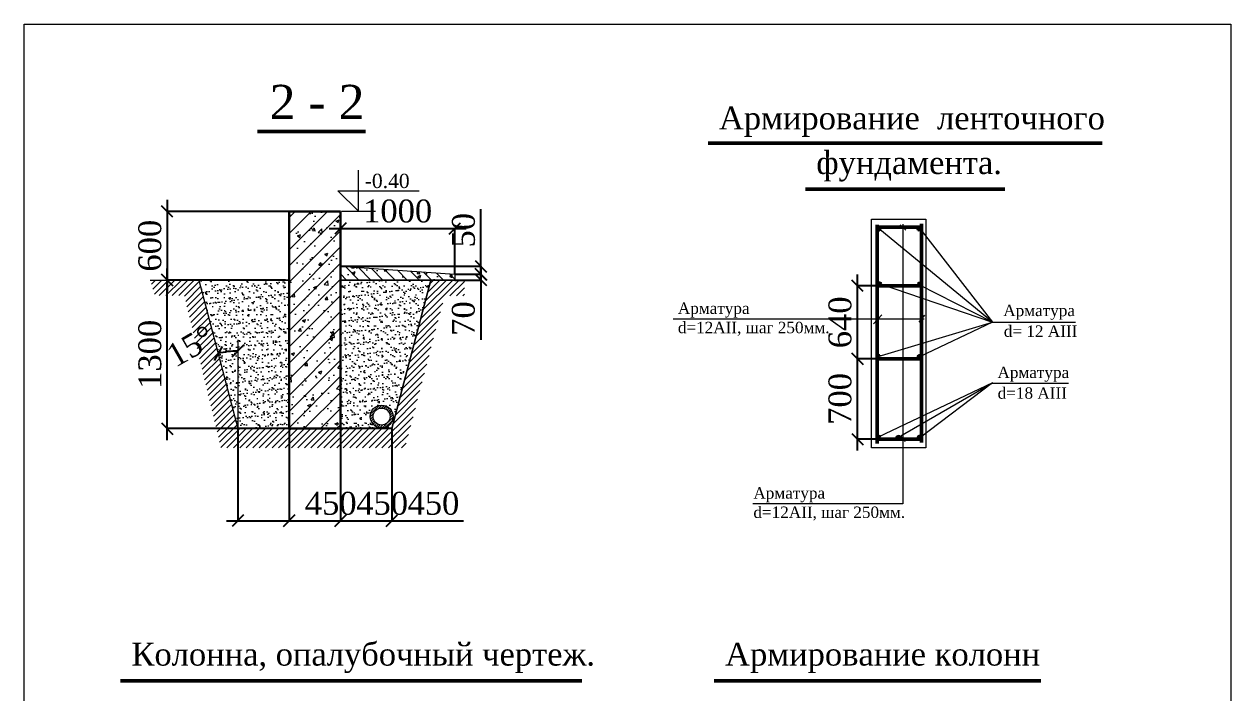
# Model space of a CAD drawing. Extents: x 1526320 to 3332998, y -546296 to 333165.
# Drawn here: x 1635852 to 1646413, y -531638 to -525790 of the extents above; entities that cross this region are included whole.
import ezdxf

# ---------------------------------------------------------------- set-up
doc = ezdxf.new("R2010")
doc.units = 0
doc.header["$LTSCALE"] = 500
doc.header["$MEASUREMENT"] = 0
doc.layers.get('0').update_dxf_attribs({"linetype": 'CONTINUOUS', "lineweight": 0})
for name, color, linetype, lineweight in [('Для печати', 250, 'CONTINUOUS', 0), ('КР. ф-ты сечения', 3, 'CONTINUOUS', 5), ('Рамка и штамп', 252, 'CONTINUOUS', 15)]:
    doc.layers.add(name, color=color, linetype=linetype, lineweight=lineweight)
doc.styles.get("Standard").update_dxf_attribs({"font": 'TIMES.TTF', "height": 150})
doc.dimstyles.new('ISO-25', dxfattribs={"dimtxt": 300, "dimasz": 100, "dimexe": 0, "dimexo": 0, "dimgap": 50, "dimtad": 1, "dimdec": 0, "dimrnd": 10, "dimtxsty": 'Standard', "dimblk": 'OBLIQUE', "dimcen": 100, "dimdle": 100, "dimadec": 0, "dimazin": 0, "dimtfac": 1, "dimtdec": 0, "dimtmove": 0, "dimatfit": 3, "dimldrblk": 'OBLIQUE', "dimfxl": 0, "dimarcsym": 0})
pattern_1 = [(50, (-43456.96, -955.87), (286.904073, -25.100854), [30, -330]), (355, (-43456.96, -955.87), (-55.500533, 300.876853), [24, -264]), (100.4514, (-43433.05, -957.97), (231.403753, 275.775817), [25.496076, -280.456845]), (46.1842, (-43456.96, -875.87), (426.89642, -66.207606), [45, -495]), (96.6356, (-43421.4, -881.4), (373.86508, 389.64715), [38.24412, -420.6852]), (351.1842, (-43456.96, -875.87), (373.86478, 389.64744), [36, -396]), (21, (-43416.96, -895.87), (238.76282, -161.047556), [30, -330]), (326, (-43416.96, -895.87), (97.326133, 290.06002), [24, -264]), (71.4514, (-43397.06, -909.3), (336.08905, 129.0122), [25.496076, -280.456845]), (37.5, (-43456.96, -955.87), (4.863942, 133.1575415), [0, -260.8, 0, -268, 0, -265]), (7.5, (-43456.96, -955.87), (105.227815, 157.764685), [0, -152.8, 0, -254.8, 0, -101]), (327.5, (-43546.16, -955.87), (213.5289745, -9.021949), [0, -100, 0, -312, 0, -414]), (317.5, (-43586.16, -955.87), (233.274468, 40.041993), [0, -130, 0, -207.2, 0, -294])]

# ---------------------------------------------------------------- blocks, each defined once
blk = doc.blocks.new('_Oblique')
at = {"color": 0, "linetype": 'ByBlock', "lineweight": -2}
blk.add_line((-0.5, -0.5), (0.5, 0.5), dxfattribs=at)
blk = doc.blocks.new('*D775')
at = {"layer": 'КР. ф-ты сечения', "color": 0, "linetype": 'Continuous', "lineweight": -2, "ltscale": 0.13}
for p, q in [((1638621, -528586), (1638621, -530133)), ((1639070, -529328), (1639070, -530133)), ((1638521, -530133), (1639070, -530133)), ((1639070, -530133), (1639698, -530133))]:
    blk.add_line(p, q, dxfattribs=at)
at = {"layer": 'КР. ф-ты сечения', "color": 0, "linetype": 'Continuous', "lineweight": -2, "ltscale": 0.13, "xscale": 100, "yscale": 100, "zscale": 100, "rotation": 180}
blk.add_blockref('_Oblique', (1638621, -530133), dxfattribs=at)
at = {"layer": 'КР. ф-ты сечения', "color": 0, "linetype": 'Continuous', "lineweight": -2, "ltscale": 0.13, "xscale": 100, "yscale": 100, "zscale": 100}
blk.add_blockref('_Oblique', (1639070, -530133), dxfattribs=at)
at = {"layer": 'КР. ф-ты сечения', "color": 0, "linetype": 'Continuous', "lineweight": 9, "ltscale": 0.13, "insert": (1639434, -529982), "char_height": 200, "attachment_point": 5}
blk.add_mtext('450', dxfattribs=at)
blk = doc.blocks.new('*D776')
at = {"layer": 'КР. ф-ты сечения', "color": 0, "linetype": 'Continuous', "lineweight": -2, "ltscale": 0.13}
for p, q in [((1638171, -529328), (1638171, -530133)), ((1638621, -529328), (1638621, -530133)), ((1638071, -530133), (1638621, -530133)), ((1638621, -530133), (1639248, -530133))]:
    blk.add_line(p, q, dxfattribs=at)
at = {"layer": 'КР. ф-ты сечения', "color": 0, "linetype": 'Continuous', "lineweight": -2, "ltscale": 0.13, "xscale": 100, "yscale": 100, "zscale": 100, "rotation": 180}
blk.add_blockref('_Oblique', (1638171, -530133), dxfattribs=at)
at = {"layer": 'КР. ф-ты сечения', "color": 0, "linetype": 'Continuous', "lineweight": -2, "ltscale": 0.13, "xscale": 100, "yscale": 100, "zscale": 100}
blk.add_blockref('_Oblique', (1638621, -530133), dxfattribs=at)
at = {"layer": 'КР. ф-ты сечения', "color": 0, "linetype": 'Continuous', "lineweight": 9, "ltscale": 0.13, "insert": (1638985, -529982), "char_height": 200, "attachment_point": 5}
blk.add_mtext('450', dxfattribs=at)
blk = doc.blocks.new('*D777')
at = {"layer": 'КР. ф-ты сечения', "color": 0, "linetype": 'Continuous', "lineweight": -2, "ltscale": 0.13}
for p, q in [((1638171, -527428), (1638171, -530133)), ((1637722, -529328), (1637722, -530133)), ((1637622, -530133), (1638171, -530133)), ((1638171, -530133), (1638799, -530133))]:
    blk.add_line(p, q, dxfattribs=at)
at = {"layer": 'КР. ф-ты сечения', "color": 0, "linetype": 'Continuous', "lineweight": -2, "ltscale": 0.13, "xscale": 100, "yscale": 100, "zscale": 100, "rotation": 180}
blk.add_blockref('_Oblique', (1637722, -530133), dxfattribs=at)
at = {"layer": 'КР. ф-ты сечения', "color": 0, "linetype": 'Continuous', "lineweight": -2, "ltscale": 0.13, "xscale": 100, "yscale": 100, "zscale": 100}
blk.add_blockref('_Oblique', (1638171, -530133), dxfattribs=at)
at = {"layer": 'КР. ф-ты сечения', "color": 0, "linetype": 'Continuous', "lineweight": 9, "ltscale": 0.13, "insert": (1638535, -529982), "char_height": 200, "attachment_point": 5}
blk.add_mtext('450', dxfattribs=at)
blk = doc.blocks.new('*D778')
at = {"layer": 'КР. ф-ты сечения', "color": 0, "linetype": 'Continuous', "lineweight": -2, "ltscale": 0.13}
for p, q in [((1638521, -527578), (1639721, -527578)), ((1638621, -527908), (1638621, -527578)), ((1639621, -527978), (1639621, -527578))]:
    blk.add_line(p, q, dxfattribs=at)
at = {"layer": 'КР. ф-ты сечения', "color": 0, "linetype": 'Continuous', "lineweight": -2, "ltscale": 0.13, "xscale": 100, "yscale": 100, "zscale": 100, "rotation": 180}
blk.add_blockref('_Oblique', (1638621, -527578), dxfattribs=at)
at = {"layer": 'КР. ф-ты сечения', "color": 0, "linetype": 'Continuous', "lineweight": -2, "ltscale": 0.13, "xscale": 100, "yscale": 100, "zscale": 100}
blk.add_blockref('_Oblique', (1639621, -527578), dxfattribs=at)
at = {"layer": 'КР. ф-ты сечения', "color": 0, "linetype": 'Continuous', "lineweight": 0, "ltscale": 0.13, "insert": (1639121, -527426), "char_height": 200, "attachment_point": 5}
blk.add_mtext('1000', dxfattribs=at)
blk = doc.blocks.new('*D779')
at = {"layer": 'КР. ф-ты сечения', "color": 0, "linetype": 'Continuous', "lineweight": -2, "ltscale": 0.13}
for p, q in [((1637104, -527328), (1637104, -528128)), ((1638337, -527428), (1637104, -527428)), ((1638138, -528028), (1637104, -528028))]:
    blk.add_line(p, q, dxfattribs=at)
at = {"layer": 'КР. ф-ты сечения', "color": 0, "linetype": 'Continuous', "lineweight": -2, "ltscale": 0.13, "xscale": 100, "yscale": 100, "zscale": 100}
for p, rotation in [((1637104, -527428), 90), ((1637104, -528028), 270)]:
    blk.add_blockref('_Oblique', p, dxfattribs=dict(at, rotation=rotation))
at = {"layer": 'КР. ф-ты сечения', "color": 0, "linetype": 'Continuous', "lineweight": 9, "ltscale": 0.13, "insert": (1636953, -527728), "char_height": 200, "attachment_point": 5, "rotation": 90}
blk.add_mtext('600', dxfattribs=at)
blk = doc.blocks.new('*D780')
at = {"layer": 'КР. ф-ты сечения', "color": 0, "linetype": 'Continuous', "lineweight": -2, "ltscale": 0.13}
for p, q in [((1639849, -527908), (1639849, -527808)), ((1638621, -527908), (1639849, -527908)), ((1639849, -527908), (1639849, -527978)), ((1639621, -527978), (1639849, -527978)), ((1639849, -527978), (1639849, -528552))]:
    blk.add_line(p, q, dxfattribs=at)
at = {"layer": 'КР. ф-ты сечения', "color": 0, "linetype": 'Continuous', "lineweight": -2, "ltscale": 0.13, "xscale": 100, "yscale": 100, "zscale": 100}
for p, rotation in [((1639849, -527908), 270), ((1639849, -527978), 90)]:
    blk.add_blockref('_Oblique', p, dxfattribs=dict(at, rotation=rotation))
at = {"layer": 'КР. ф-ты сечения', "color": 0, "linetype": 'Continuous', "lineweight": 0, "ltscale": 0.13, "insert": (1639697, -528365), "char_height": 200, "attachment_point": 5, "rotation": 90}
blk.add_mtext('70', dxfattribs=at)
blk = doc.blocks.new('*D781')
at = {"layer": 'КР. ф-ты сечения', "color": 0, "linetype": 'Continuous', "lineweight": -2, "ltscale": 0.13}
for p, q in [((1639850, -527978), (1639850, -527407)), ((1639621, -527978), (1639850, -527978)), ((1639621, -528028), (1639850, -528028)), ((1639850, -528028), (1639850, -527978)), ((1639850, -528028), (1639850, -528128))]:
    blk.add_line(p, q, dxfattribs=at)
at = {"layer": 'КР. ф-ты сечения', "color": 0, "linetype": 'Continuous', "lineweight": -2, "ltscale": 0.13, "xscale": 100, "yscale": 100, "zscale": 100}
for p, rotation in [((1639850, -527978), 270), ((1639850, -528028), 90)]:
    blk.add_blockref('_Oblique', p, dxfattribs=dict(at, rotation=rotation))
at = {"layer": 'КР. ф-ты сечения', "color": 0, "linetype": 'Continuous', "lineweight": 0, "ltscale": 0.13, "insert": (1639698, -527593), "char_height": 200, "attachment_point": 5, "rotation": 90}
blk.add_mtext('50', dxfattribs=at)
blk = doc.blocks.new('*D782')
at = {"layer": 'КР. ф-ты сечения', "color": 0, "linetype": 'Continuous', "lineweight": -2, "ltscale": 0.13}
for p, q in [((1637104, -529428), (1637104, -527928)), ((1638138, -528028), (1637104, -528028)), ((1639071, -529328), (1637104, -529328))]:
    blk.add_line(p, q, dxfattribs=at)
at = {"layer": 'КР. ф-ты сечения', "color": 0, "linetype": 'Continuous', "lineweight": -2, "ltscale": 0.13, "xscale": 100, "yscale": 100, "zscale": 100}
for p, rotation in [((1637104, -528028), 90), ((1637104, -529328), 270)]:
    blk.add_blockref('_Oblique', p, dxfattribs=dict(at, rotation=rotation))
at = {"layer": 'КР. ф-ты сечения', "color": 0, "linetype": 'Continuous', "lineweight": 9, "ltscale": 0.13, "insert": (1636953, -528678), "char_height": 200, "attachment_point": 5, "rotation": 90}
blk.add_mtext('1300', dxfattribs=at)
blk = doc.blocks.new('*D783')
at = {"layer": 'КР. ф-ты сечения', "color": 0, "linetype": 'Continuous', "lineweight": -2, "ltscale": 0.13}
blk.add_arc((1637722, -529327), 678, 90, 104.6546, dxfattribs=at)
at = {"layer": 'КР. ф-ты сечения', "color": 0, "linetype": 'Continuous', "lineweight": -2, "ltscale": 0.13, "xscale": 100, "yscale": 100, "zscale": 100}
for p, rotation in [((1637722, -528649), 359.9999999999957), ((1637550, -528671), 194.65462354082)]:
    blk.add_blockref('_Oblique', p, dxfattribs=dict(at, rotation=rotation))
at = {"layer": 'КР. ф-ты сечения', "color": 0, "linetype": 'Continuous', "lineweight": 0, "ltscale": 0.13, "insert": (1637309, -528607), "char_height": 200, "attachment_point": 5, "rotation": 29.81}
blk.add_mtext('15°', dxfattribs=at)
blk = doc.blocks.new('*D784')
at = {"layer": 'КР. ф-ты сечения', "color": 0, "linetype": 'Continuous', "lineweight": -2, "ltscale": 0.13}
for p, q in [((1643145, -529519), (1643145, -528618)), ((1643303, -528718), (1643145, -528718)), ((1643305, -529419), (1643145, -529419))]:
    blk.add_line(p, q, dxfattribs=at)
at = {"layer": 'КР. ф-ты сечения', "color": 0, "linetype": 'Continuous', "lineweight": -2, "ltscale": 0.13, "xscale": 100, "yscale": 100, "zscale": 100}
for p, rotation in [((1643145, -528718), 90), ((1643145, -529419), 270)]:
    blk.add_blockref('_Oblique', p, dxfattribs=dict(at, rotation=rotation))
at = {"layer": 'КР. ф-ты сечения', "color": 0, "linetype": 'Continuous', "lineweight": 0, "ltscale": 0.13, "insert": (1642993, -529068), "char_height": 200, "attachment_point": 5, "rotation": 90}
blk.add_mtext('700', dxfattribs=at)
blk = doc.blocks.new('*D785')
at = {"layer": 'КР. ф-ты сечения', "color": 0, "linetype": 'Continuous', "lineweight": -2, "ltscale": 0.13}
for p, q in [((1643145, -528818), (1643145, -527979)), ((1643312, -528079), (1643145, -528079)), ((1643303, -528718), (1643145, -528718))]:
    blk.add_line(p, q, dxfattribs=at)
at = {"layer": 'КР. ф-ты сечения', "color": 0, "linetype": 'Continuous', "lineweight": -2, "ltscale": 0.13, "xscale": 100, "yscale": 100, "zscale": 100}
for p, rotation in [((1643145, -528079), 90), ((1643145, -528718), 270)]:
    blk.add_blockref('_Oblique', p, dxfattribs=dict(at, rotation=rotation))
at = {"layer": 'КР. ф-ты сечения', "color": 0, "linetype": 'Continuous', "lineweight": 0, "ltscale": 0.13, "insert": (1642993, -528398), "char_height": 200, "attachment_point": 5, "rotation": 90}
blk.add_mtext('640', dxfattribs=at)

msp = doc.modelspace()

# ---------------------------------------------------------------- hatches: boundary and pattern name
at = {"layer": 'КР. ф-ты сечения', "linetype": 'Continuous', "lineweight": 0, "ltscale": 0.13}
h = msp.add_hatch(dxfattribs=at)
h.set_pattern_fill('AR-CONC', color=5, scale=40, style=0)
h.set_pattern_definition(pattern_1)
h.paths.add_polyline_path([(1638620.7, -527428.4), (1638170.8, -527428.4), (1638170.8, -529327.9), (1638620.7, -529327.9)])
h = msp.add_hatch(dxfattribs=at)
h.set_pattern_fill('ANSI31', color=5, scale=800, style=0)
h.set_pattern_definition([(45, (-43456.96, -955.87), (-70.710678, 70.710678), [])])
h.paths.add_polyline_path([(1638620.7, -527428.4), (1638170.8, -527428.4), (1638170.8, -529327.9), (1638620.7, -529327.9)])
h = msp.add_hatch(dxfattribs=at)
h.set_pattern_fill('ANSI31', color=5, scale=600, angle=90, style=0)
h.set_pattern_definition([(135, (-43456.96, -955.874), (-53.0330086, -53.0330086), [])])
edge = h.paths.add_edge_path()
edge.add_line((1638620.9, -528028.3), (1638620.9, -527908.3))
edge.add_line((1638620.9, -527908.3), (1639620.7, -527978.1))
edge.add_line((1639620.7, -527978.1), (1639620.7, -528028.2))
edge.add_line((1639620.7, -528028.2), (1638620.9, -528028.3))
h = msp.add_hatch(dxfattribs=at)
h.set_pattern_fill('AR-CONC', color=5, scale=40, style=0)
h.set_pattern_definition(pattern_1)
edge = h.paths.add_edge_path()
edge.add_line((1638620.9, -528028.3), (1638620.9, -527908.3))
edge.add_line((1638620.9, -527908.3), (1639620.7, -527978.1))
edge.add_line((1639620.7, -527978.1), (1639620.7, -528028.2))
edge.add_line((1639620.7, -528028.2), (1638620.9, -528028.3))
h = msp.add_hatch(dxfattribs=at)
h.set_pattern_fill('ANSI31', color=5, scale=320, style=0)
h.set_pattern_definition([(45, (-43456.957, -955.874), (-28.28427125, 28.28427125), [])])
edge = h.paths.add_edge_path()
edge.add_line((1636955.5, -528028.3), (1637381.6, -528028.3))
edge.add_line((1637381.6, -528028.3), (1637721.7, -529327.7))
edge.add_line((1637721.7, -529327.7), (1639070.7, -529327.7))
edge.add_line((1639070.7, -529327.7), (1639410.1, -528028.2))
edge.add_line((1639410.1, -528028.2), (1639705.2, -528028.2))
edge.add_line((1639705.2, -528028.2), (1639705.2, -528166.6))
edge.add_line((1639705.2, -528166.6), (1639531.8, -528166.6))
edge.add_line((1639531.8, -528166.6), (1639184.9, -529496.5))
edge.add_line((1639184.9, -529496.5), (1637574.7, -529496.5))
edge.add_line((1637574.7, -529496.5), (1637253.8, -528164.5))
edge.add_line((1637253.8, -528164.5), (1636996.6, -528164.5))
edge.add_line((1636996.6, -528164.5), (1636955.5, -528028.3))
h = msp.add_hatch(dxfattribs=at)
h.set_pattern_fill('AR-SAND', color=5, scale=40, style=0)
h.set_pattern_definition([(37.5, (-43456.96, -955.874), (-2.5197343, 77.0729508), [0, -60.8, 0, -68, 0, -65]), (7.5, (-43456.96, -955.87), (70.791068, 112.8858426), [0, -32.8, 0, -54.8, 0, -21]), (327.5, (-43506.16, -955.874), (124.5656745, 0.2263621), [0, -20, 0, -72, 0, -94]), (317.5, (-43506.16, -955.87), (120.245064, 35.1070226), [0, -10, 0, -47.2, 0, -54])])
edge = h.paths.add_edge_path(flags=16)
edge.add_arc((1638980.9, -529222.1), 99.8, 0, 360)
edge = h.paths.add_edge_path()
edge.add_line((1638620.9, -528028.3), (1639410.1, -528028.3))
edge.add_line((1639410.1, -528028.3), (1639070, -529327.8))
edge.add_line((1639070, -529327.8), (1638620.9, -529327.8))
edge.add_line((1638620.9, -529327.8), (1638620.9, -528028.3))
edge.add_line((1638170.8, -528028.3), (1637381.6, -528028.3))
edge.add_line((1637381.6, -528028.3), (1637721.8, -529327.8))
edge.add_line((1637721.8, -529327.8), (1638170.9, -529327.8))
edge.add_line((1638170.9, -529327.8), (1638170.8, -528028.3))
at = {"layer": 'КР. ф-ты сечения', "linetype": 'Continuous', "lineweight": 15}
h = msp.add_hatch(dxfattribs=at)
h.set_pattern_fill('ANSI35', color=5, scale=5, style=0)
h.set_pattern_definition([(45, (984695.246, -599559.54), (-22.4506403, 22.4506403), []), (45, (984717.697, -599559.54), (-22.4506403, 22.4506403), [39.6875, -7.9375, 0, -7.9375])])
edge = h.paths.add_edge_path(flags=16)
edge.add_arc((1638980.4, -529221.8), 74.5, 0, 360)
edge = h.paths.add_edge_path()
edge.add_arc((1638980.9, -529222.1), 99.8, 0, 360)

# ---------------------------------------------------------------- linework, layer by layer
at = {"layer": 'Для печати', "color": 5, "linetype": 'Continuous', "lineweight": 50}
for p, q in [((1637894.7, -526728), (1638840, -526728)), ((1641838.1, -526832.7), (1645286.8, -526832.7)), ((1642690.1, -527234.4), (1644434.8, -527234.4)), ((1643318.9, -527545.4), (1643318.9, -529458.3)), ((1643704.3, -527536.7), (1643704.3, -529449.7)), ((1643719.8, -527565.9), (1643301.7, -527565.9)), ((1643312, -528079), (1643713.2, -528079)), ((1643302.5, -528717.7), (1643717.5, -528717.7)), ((1643305, -529419.1), (1643721.3, -529419.1)), ((1636696.3, -531533.3), (1640734.2, -531533.3)), ((1641892.5, -531533.1), (1644750.2, -531533.1))]:
    msp.add_line(p, q, dxfattribs=at)
at = {"layer": 'Для печати', "color": 5, "linetype": 'Continuous', "lineweight": 9}
for p, q in [((1643519.7, -527546.2), (1643568.3, -527592.7)), ((1643542.9, -527539.7), (1643542.9, -529984.8)), ((1644326.8, -528397.5), (1643341.4, -527587.4)), ((1643691.8, -527578.7), (1644326.8, -528397.5)), ((1643343.3, -528062), (1644327.7, -528397.8)), ((1644327.7, -528397.8), (1643686.2, -528070.7)), ((1643728.5, -528370.6), (1641532.4, -528370.6)), ((1643360, -528331.9), (1643285.8, -528410.9)), ((1643732.8, -528336.7), (1643682.7, -528396.4)), ((1643327, -528697.6), (1644326.7, -528396.8)), ((1644326.7, -528396.8), (1643687.9, -528698.9)), ((1644327.2, -528397.5), (1645053.5, -528397.5)), ((1644326.6, -528928.6), (1643325.7, -529402.6)), ((1643504.5, -529402.6), (1644327.1, -528928.6)), ((1644327.1, -528928.6), (1643688, -529410.8)), ((1644326, -528930.1), (1644993.6, -528930.1)), ((1643523.7, -529395.7), (1643562.1, -529439.3)), ((1643543.1, -529986.2), (1642229, -529986.2))]:
    msp.add_line(p, q, dxfattribs=at)
msp.add_lwpolyline([(1643267.3, -527494.8), (1643744.4, -527494.8), (1643744.4, -529496.1), (1643267.3, -529496.1)], close=True, dxfattribs=at)
at = {"layer": 'Для печати', "color": 5, "linetype": 'Continuous', "lineweight": 50}
for centre in [(1643334.6, -527579.7), (1643687.6, -527577.6), (1643340.2, -528065.5), (1643689.1, -528067.3), (1643327.2, -528699.4), (1643689.1, -528699), (1643330, -529406.4), (1643501.6, -529407.7), (1643687.9, -529406.2)]:
    msp.add_circle(centre, 10.3, dxfattribs=at)
at = {"layer": 'КР. ф-ты сечения', "color": 5, "linetype": 'Continuous', "lineweight": 15}
for p, q in [((1638778.5, -527427.1), (1638778.5, -527067.1)), ((1638778.5, -527427.1), (1638598.5, -527247.1)), ((1638598.5, -527247.1), (1639309.6, -527247.1)), ((1638630.6, -527427.1), (1638926.3, -527427.1))]:
    msp.add_line(p, q, dxfattribs=at)
at = {"layer": 'КР. ф-ты сечения', "color": 5, "linetype": 'Continuous', "lineweight": 9, "ltscale": 0.13}
for p, q in [((1636955.2, -528028.3), (1638170.8, -528028.3)), ((1638620.3, -528028.3), (1639410.1, -528028.3))]:
    msp.add_line(p, q, dxfattribs=at)
at = {"layer": 'КР. ф-ты сечения', "color": 5, "linetype": 'Continuous', "lineweight": 30, "ltscale": 0.13}
msp.add_lwpolyline([(1638620.7, -527428.4), (1638170.8, -527428.4), (1638170.8, -529327.9), (1638620.7, -529327.9)], close=True, dxfattribs=at)
at = {"layer": 'КР. ф-ты сечения', "color": 5, "linetype": 'Continuous', "lineweight": 15, "ltscale": 0.13}
for points in [[(1638620.9, -528028.3), (1638620.9, -527908.3), (1639620.7, -527978.1), (1639620.7, -528028.2), (1638620.9, -528028.3)], [(1636955.2, -528028.3), (1637381.5, -528028.3), (1637721.8, -529327.8), (1639070.6, -529327.8), (1639410.1, -528028.3), (1639708.1, -528028.3)]]:
    msp.add_lwpolyline(points, dxfattribs=at)
at = {"layer": 'КР. ф-ты сечения', "color": 5, "linetype": 'Continuous', "lineweight": 0, "ltscale": 0.13}
for points in [[(1638170.8, -528028.3), (1637381.6, -528028.3), (1637721.8, -529327.8), (1638170.9, -529327.8), (1638170.8, -528028.3)], [(1638620.9, -528028.3), (1639410.1, -528028.3), (1639070, -529327.8), (1638620.9, -529327.8), (1638620.9, -528028.3)], [(1637721.9, -528551.3), (1637721.9, -529327.3)]]:
    msp.add_lwpolyline(points, dxfattribs=at)
at = {"layer": 'КР. ф-ты сечения', "color": 5, "linetype": 'Continuous', "lineweight": 15}
for centre, radius in [((1638980.9, -529222.1), 99.8), ((1638980.4, -529221.8), 74.5)]:
    msp.add_circle(centre, radius, dxfattribs=at)
at = {"layer": 'Рамка и штамп', "color": 5, "linetype": 'Continuous', "lineweight": 0}
msp.add_lwpolyline([(1635851.8, -525790.4), (1646413.4, -525790.4), (1646413.4, -540588), (1635851.8, -540588)], close=True, dxfattribs=at)

# ---------------------------------------------------------------- texts
at = {"layer": 'Для печати', "color": 5, "linetype": 'Continuous', "lineweight": 50}
for s, height, p in [('2 - 2', 300, (1638000.2, -526621)), ('Армирование  ленточного', 200, (1641932.7, -526711.1)), ('фундамента.', 200, (1642784.8, -527101.2)), ('Колонна, опалубочный чертеж.', 200, (1636790.9, -531400)), ('Армирование колонн', 200, (1641987.2, -531399.8))]:
    msp.add_text(s, height=height, dxfattribs=at).set_placement(p)
at = {"layer": 'Для печати', "color": 5, "linetype": 'Continuous', "lineweight": 9}
for s, p in [('Арматура', (1641573.4, -528324.2)), ('Арматура', (1644421.5, -528343.6)), ('d=12AII, шаг 250мм.', (1641573.4, -528492.9)), ('d= 12 AIII', (1644426.1, -528525)), ('Арматура', (1644370.7, -528885)), ('d=18 AIII', (1644372.3, -529066.2)), ('Арматура', (1642234.5, -529939.8)), ('d=12AII, шаг 250мм.', (1642234.5, -530108.6))]:
    msp.add_text(s, height=99.4, dxfattribs=at).set_placement(p)
at = {"layer": 'КР. ф-ты сечения', "color": 5, "linetype": 'Continuous', "lineweight": 15}
msp.add_text('-0.40', height=125, dxfattribs=at).set_placement((1638832.7, -527223.8))

# ---------------------------------------------------------------- dimensions: what is measured, and where the dimension line sits
at = {"layer": 'КР. ф-ты сечения', "color": 5, "linetype": 'Continuous', "lineweight": 9, "ltscale": 0.13}
for p1, angle, picture, middle in [((1638337, -527428.4), 90, '*D779', (1636952.6, -527728.3)), ((1639070.9, -529327.8), 270, '*D782', (1636952.6, -528678))]:
    dim = msp.add_linear_dim(base=(1637104.3, -528028.2), p1=p1, p2=(1638138.5, -528028.2), angle=angle, dimstyle='ISO-25', dxfattribs=at)
    dim.commit()
    dim.dimension.update_dxf_attribs({"geometry": picture, "text_midpoint": middle})
at = {"layer": 'КР. ф-ты сечения', "color": 5, "linetype": 'Continuous', "lineweight": 0, "ltscale": 0.13}
dim = msp.add_linear_dim(base=(1639620.7, -527578.1), p1=(1638620.9, -527908.3), p2=(1639620.7, -527978.1), dimstyle='ISO-25', dxfattribs=at)
dim.commit()
dim.dimension.update_dxf_attribs({"geometry": '*D778', "text_midpoint": (1639120.8, -527426.4)})
at = {"layer": 'КР. ф-ты сечения', "color": 5, "linetype": 'Continuous', "lineweight": 9, "ltscale": 0.13}
for base, p1, p2, picture, middle in [((1638170.8, -530133.4), (1637721.6, -529328), (1638170.8, -527428.4), '*D777', (1638534.7, -529981.6)), ((1639070.3, -530133.4), (1638620.7, -528586.4), (1639070.3, -529327.6), '*D775', (1639434.2, -529981.6)), ((1638620.6, -530133.4), (1638170.8, -529327.8), (1638620.6, -529327.6), '*D776', (1638984.5, -529981.6))]:
    dim = msp.add_linear_dim(base=base, p1=p1, p2=p2, dimstyle='ISO-25', dxfattribs=at)
    dim.commit()
    dim.dimension.update_dxf_attribs({"geometry": picture, "text_midpoint": middle})
at = {"layer": 'КР. ф-ты сечения', "color": 5, "linetype": 'Continuous', "lineweight": 0, "ltscale": 0.13}
for base, p1, p2, picture, middle in [((1639849.8, -527978.1), (1639620.7, -528028.2), (1639620.7, -527978.1), '*D781', (1639698.1, -527592.8)), ((1643145.2, -528079), (1643302.5, -528717.7), (1643312, -528079), '*D785', (1642993.5, -528398.3)), ((1643145.2, -528717.7), (1643305, -529419.1), (1643302.5, -528717.7), '*D784', (1642993.2, -529068.4))]:
    dim = msp.add_linear_dim(base=base, p1=p1, p2=p2, angle=270, dimstyle='ISO-25', dxfattribs=at)
    dim.commit()
    dim.dimension.update_dxf_attribs({"geometry": picture, "text_midpoint": middle})
dim = msp.add_linear_dim(base=(1639849.4, -527908.3), p1=(1639620.7, -527978.1), p2=(1638620.9, -527908.3), angle=270, dimstyle='ISO-25', dxfattribs=at)
dim.commit()
dim.dimension.update_dxf_attribs({"geometry": '*D780', "text_midpoint": (1639849.4, -528365), "dimtype": 160})
dim = msp.add_angular_dim_2l(base=(1637664, -528651.3), line1=((1637721.7, -529326.5), (1637451.9, -528294.6)), line2=((1637721.7, -528053.4), (1637721.7, -529326.5)), dimstyle='ISO-25', dxfattribs=at)
dim.commit()
dim.dimension.update_dxf_attribs({"geometry": '*D783', "text_midpoint": (1637384.8, -528738.5), "dimtype": 162})

doc.saveas('drawing.dxf')
